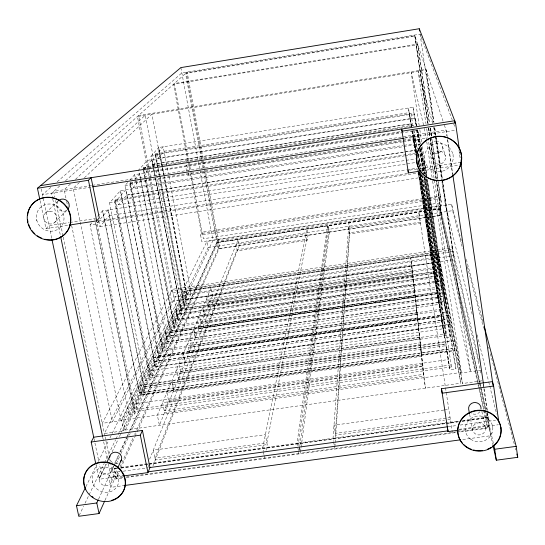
<?xml version="1.0" encoding="UTF-8"?>
<svg xmlns="http://www.w3.org/2000/svg" width="545" height="545" viewBox="0 0 545 545"><rect width="100%" height="100%" fill="white"/><g stroke="black" fill="none" stroke-linecap="round" stroke-linejoin="round"><path stroke-width="0.41" stroke-dasharray="2.73 2.04" d="M334.903 446.791L335.141 443.405M335.195 442.56L349.951 229.05L348.923 222.755L333.029 438.269L333.567 441.416M300.561 451.505L301.01 448.126M301.119 447.281L329.418 232.143L328.369 225.862L439.577 209.055L478.19 382.454M126.351 476.936L298.871 453.392L299.205 450.858M299.321 450.013L328.54 232.279L327.491 225.991L217.884 242.559L131.577 430.407M299.089 446.137L298.531 443.003L328.369 225.862M298.313 450.259L297.052 443.201L327.491 225.991M266.13 450.15L267.214 444.597L265.395 434.672L153.288 450.143L155.277 459.973L267.214 444.597M307.087 240.345L306.004 233.982L236.121 244.521L237.273 250.843L307.087 240.345L308.061 235.365L306.992 229.091L262.717 447.915L263.29 451.042M152.988 465.805L239.275 245.727L238.145 239.493L149.657 459.163M122.986 477.393L116.262 478.312L119.389 471.33M120.779 468.23L134.669 437.213M135.017 436.436L136.747 432.56M137.095 431.783L219.035 248.779L217.884 242.559M104.994 500.351L118.619 470.09M120.016 466.983L133.287 437.492M134.683 434.392L135.385 432.839M136.781 429.732L219.56 245.815L218.422 239.65L129.26 432.696M111.391 481.923L117.257 468.979M116.303 463.652L120.568 454.373M120.922 453.604L128.02 438.139M129.444 435.046L130.153 433.5M98.591 499.104L113.925 465.9M114.28 465.13L118.919 455.095M120.343 452.003L126.76 438.105M127.121 437.328L128.906 433.473M113.421 466.023L110.206 472.971L108.285 463.815M114.852 462.93L118.428 455.204M119.859 452.118L127.005 436.668M127.36 435.891L129.145 432.028M129.506 431.258L218.136 239.691L205.336 170.476M134.683 414.009L144.936 392.114L108.251 209.907L95.981 224.009L90.048 224.915L128.92 414.82L134.683 414.009L95.981 224.009M420.549 143.996L120.397 190.682L109.559 202.91L145.27 380.662L150.658 379.892L159.603 360.79M127.646 182.514L124.969 185.532L158.234 353.582L163.323 352.847L171.287 335.829M140.46 179.251L169.802 329.432L174.611 328.73L181.758 313.464L155.761 178.699L181.723 313.538M155.27 178.719L180.177 307.755L184.748 307.08L191.193 293.319M125.445 430.039L141.911 395.118L139.976 385.553L453.297 340.932L460.811 383.224L125.445 430.039L123.347 419.848L139.976 385.553M448.46 315.024L153.567 357.527L165.285 333.37L444.304 292.733L454.694 350.312L142.136 394.628L155.161 367.017L153.356 357.956L448.535 315.419L460.811 383.224M167.152 341.579L177.561 319.506L441.777 280.818L445.565 301.187L167.152 341.579L165.469 332.988L175.974 311.318L440.517 272.439L449.863 324.316L155.366 366.581L166.968 341.967L165.285 333.37M177.725 319.152L187.112 299.246L185.62 291.439L437.104 254.168L440.455 272.118L176.144 310.977L177.725 319.152L441.716 280.491L437.104 254.168M123.729 430.802L186.172 299.089L184.673 291.289L121.624 420.604L123.729 430.802L104.381 433.507L171.62 301.242L170.108 293.448L453.27 251.477L454.455 259.468L480.976 373.284M136.945 409.193L135.828 403.702L142.933 388.769L445.98 345.687L449.162 365.205M152.62 375.703L151.592 370.552L157.791 357.52L441.109 316.693L443.937 334.058M164.106 344.242L169.631 332.627L437.24 293.653L439.045 304.396L164.106 344.242L165.067 349.12M175.279 320.753L180.232 310.337L181.103 314.86L434.481 277.691L433.779 273.065L435.401 282.685L175.279 320.753L176.178 325.385M186.158 304.076L185.307 299.661L189.776 290.267L430.673 254.556L432.812 267.724M190.369 289.02L430.489 253.466M99.497 477.829L105.989 464.217M122.666 476.058L99.067 479.28L106.261 464.204M112.107 451.941L117.958 439.686M119.416 436.62L212.986 240.474L199.817 169.618M128.92 414.82L139.411 392.897L102.576 210.786L97.637 216.351M145.27 380.662L154.426 361.539L120.445 190.627L155.366 366.581M158.234 353.582L166.395 336.538L442.806 296.351L445.66 312.094L440.38 312.85L437.737 297.086M169.802 329.432L177.118 314.145L439.066 275.695L441.62 289.79L436.634 290.512L434.27 276.404M180.177 307.755L186.778 293.973L164.297 176.6L186.744 294.034L435.714 257.179L423.499 176.308M79.134 515.502L83.562 506.319M85.034 503.253L88.719 495.596M89.087 494.833L104.197 463.441M104.565 462.678L115.622 439.706M115.99 438.943L208.129 247.539L206.977 241.381L451.648 204.361L461.928 242.913M142.136 394.628L140.208 385.07L153.356 357.956M176.144 310.977L185.62 291.439M85.885 486.671L96.792 464.578M98.298 461.533L108.448 440.959M109.954 437.914L111.834 434.106M112.209 433.343L206.977 241.381M200.601 235.093L202.147 232.129L440.224 195.955L441.866 205.451L201.854 241.776L200.601 235.093L440.851 198.632M98.679 220.902L99.864 226.72L109.382 215.534M117.427 199.361L118.517 204.797L126.794 195.069L415.849 150.216L416.298 152.729M132.258 182.33L133.266 187.46L139.05 180.667M146.08 170.408L146.394 172.029L148.587 169.454M149.139 168.807L152.982 164.297L411.114 123.783L411.557 126.27M157.273 153.588L158.159 158.207L164.079 151.244M109.559 202.91L115.084 202.059L125.752 189.803L159.562 360.879M124.969 185.532L130.18 184.714L132.394 182.166M134.894 179.298L139.649 173.835L171.253 335.904M143.594 169.297L152.069 159.569L155.114 175.374M154.63 175.388L150.938 156.238L155.604 155.502L163.221 146.748L168.276 173.446M95.518 222.578L96.724 221.202L135.037 409.459L451.151 364.925L451.492 366.908L134.029 411.591L95.518 222.578L420.406 172.649M421.776 174.775L446.089 335.516L149.964 377.808L114.559 200.839L115.601 199.647L417.559 152.845M421.121 174.175L441.811 310.67L162.608 351.014L129.608 183.651L130.534 182.595L415.665 138.123L415.835 139.03L403.245 140.992M144.786 177.561L142.994 168.371L143.819 167.424L413.233 125.173L413.382 125.977M154.984 154.678L155.727 153.833L411.059 113.592L411.196 114.307L154.984 154.678L158.833 174.693M90.048 224.915L92.214 222.469M94.387 220.023L95.47 218.804M129.785 180.095L134.642 174.618L417.777 130.364M150.938 156.238L158.718 147.463L164.134 175.763M54.623 222.517L67.308 209.9A6.342 6.029 37.3 0 1 64.467 211.249L62.845 211.324A6.342 6.029 37.3 0 1 57.763 201.704M40.064 200.621L45.998 228.655L49.03 225.657L69.133 222.564M79.427 182.452L73.234 188.291L121.14 420.672L185.409 289.088L164.025 177.486M84.386 177.786L151.898 114.184L163.391 174.155M45.739 212.761L58.799 200.512M70.441 183.972L64.208 189.701L65.938 198.019M75.421 179.394L145.215 115.254L155.155 166.865M59.787 185.893L51.55 193.257L52.599 198.251M65.489 180.797L187.133 72.069L203.483 160.468M50.801 187.412L42.49 194.674L92.085 186.928M57.191 181.826L181.853 72.928L420.079 34.172L452.2 119.811M416.237 125.609L413.076 107.27L158.677 147.504L164.1 175.81M164.045 151.285L409.118 112.638M411.23 126.556L408.416 108.005L409.758 115.472L414.588 114.709M158.159 158.207L410.181 118.565L409.465 113.837M416.98 126.454L415.29 118.17L147.279 160.359L138.668 170.074L140.303 178.413M152.941 164.338L411.121 123.817M142.994 168.371L163.146 165.21M163.99 165.074L184.98 161.783M185.818 161.654L189.183 161.129M190.021 160.993L211.01 157.703M211.855 157.573L215.214 157.049M216.052 156.912L237.041 153.622M237.886 153.492L310.936 142.041M311.781 141.904L315.139 141.38M315.977 141.25L336.974 137.953M337.811 137.824L363.004 133.872M363.842 133.743L384.831 130.453M385.676 130.323L411.707 126.236M186.451 171.205A5.15 0.845 80.9 0 1 186.404 165.155L400.868 131.583M146.394 172.029L401.399 132.122M91.499 185.436L53.696 191.343L54.916 197.167M92.337 185.307L446.001 130.071L446.859 135.957M404.962 137.592L413.355 136.284L414.677 143.669L403.756 145.372M404.492 138.171L456.063 130.119M129.608 183.651L402.401 141.121M187.868 175.299L402.537 141.843M403.375 141.714L427.696 137.926M420.29 143.812L419.657 139.609L414.241 140.453L412.572 131.134L416.012 153.813M133.266 187.46L402.912 145.501M126.747 195.124L415.855 150.263M114.559 200.839L404.315 155.945M405.153 155.816L415.236 154.255M416.918 155.318L422.675 154.433L425.713 174.638M118.517 204.797L415.665 158.854M424.051 161.211L102.521 210.847L139.363 393L452.268 348.589L426.701 178.794M109.327 215.595L406.386 169.795M407.231 169.72L417.327 168.167M69.971 222.435L95.096 218.565M409.704 170.135L417.232 168.977M420.577 168.46L459.891 162.41M45.998 228.655L68.445 225.201M421.673 170.885L459.088 165.128M98.407 220.943L407.585 173.405M421.857 173.964L426.503 173.249L426.878 175.763M99.864 226.72L420.733 177.513L419.868 172.676M208.129 247.539L452.575 210.656L462.569 248.479M419.487 216.869L348.568 227.565L349.618 233.948L420.468 223.293L418.778 212.196L452.33 432.444M219.035 248.779L328.54 232.279M329.418 232.143L440.524 215.398L483.429 409.411M420.29 222.128L349.427 232.79L335.393 433.377L450.068 417.613M173.746 297.059L453.569 255.659L442.302 179.605M171.62 301.242L454.455 259.468M187.112 299.246L438.309 262.152M185.307 299.661L432.131 263.215M412.531 271.546L209.334 301.474L207.536 305.847L412.981 275.641L410.753 258.071L415.188 295.608L198.748 327.15L200.744 322.299L414.684 291.064M419.827 171.525L434.583 268.726L184.012 305.629L159.474 178.031M423.956 176.75L438.003 269.809L433.275 270.504L431.149 257.799M413.212 277.126L207.809 307.312L206.289 299.26L411.945 268.93L414.036 284.545M420.617 173.739L437.996 288.55L173.889 327.102L144.95 178.392M165.469 332.988L444.236 292.386M415.433 297.175L199.041 328.683L197.426 320.235L414.098 288.564L416.346 305.432M166.968 341.967L445.633 301.548M417.089 312.789L191.2 345.448L188.965 350.851L417.647 317.871L412.776 276.513M417.899 319.513L189.278 352.472L187.562 343.575L416.496 310.439L418.921 328.751M154.426 361.539L446.989 319.445L450.197 337.157L444.591 337.954L441.62 320.222M154.385 361.621L447.002 319.527L425.604 177.541M155.161 367.017L449.932 324.711M151.592 370.552L443.14 328.778M419.773 337.117L180.524 371.322L178.017 377.392L420.399 342.825L415.018 296.998M446.089 335.516L445.79 333.792L150.842 375.955L115.601 199.647M420.672 344.569L178.351 379.095L176.519 369.708L419.18 334.977L421.823 354.972L417.524 319.888M140.208 385.07L453.215 340.489M139.411 392.897L452.248 348.5L455.933 368.849L449.918 369.694L446.498 349.318M141.911 395.118L454.775 350.769M135.828 403.702L448.31 359.564M422.797 364.544L168.507 400.439L164.236 410.801L423.881 374.313L420.352 345.625L423.86 377.685L425.495 388.156L422.573 365.94L162.608 402.619L164.597 412.613L424.167 376.173M123.347 419.848L459.231 372.726M121.624 420.604L102.249 423.315L172.247 289.347L452.398 247.75L479.225 361.928M481.889 380.819L462.426 383.537L438.18 253.718L460.852 373.018L480.349 370.287M443.78 410.051L333.99 425.202L335.706 435.196L444.447 420.256M444.618 409.935L448.808 409.356M447.82 419.793L450.347 419.446M115.853 468.06L114.171 468.291L116.262 478.312M120.901 467.365L147.838 463.672L148.472 466.765M148.676 463.557L297.052 443.201M298.531 443.003L458.291 421.087M462.48 420.515L485.942 417.293L487.468 427.655L457.35 431.763M116.671 468.509L112.454 469.082L114.552 479.116L122.986 477.965M120.888 467.93L445.435 423.424M446.28 423.308L458.079 421.694M462.296 421.115L487.584 417.647L489.103 428.016L459.578 432.042M116.943 468.659L111.882 469.347L110.839 464.354M121.16 468.08L144.779 464.837M145.624 464.721L148.158 464.374M149.003 464.258L458.604 421.81M461.976 421.346L488.129 417.763L487.516 413.56M119.886 471.643L101.506 474.164L99.401 464.183M123.225 471.187L148.288 467.76M448.174 426.708L457.316 425.454M460.218 425.059L495.555 420.222M124.71 475.002L108.714 477.188L110.846 487.353L124.328 485.52M458.979 429.337L489.287 425.195L490.827 435.7L461.336 439.713M458.938 430.128L498.368 424.746M456.512 431.878L300.343 453.188L299.92 450.838M126.365 477.502L456.206 432.505M115.431 463.495L116.991 463.448A6.05 5.6 21 0 0 118.456 463.012M453.685 123.776L455.177 127.741M443.058 121.154L414.636 35.057L427.886 123.933M444.386 125.173L446.512 131.611L447.247 136.666M442.479 146.183L445.483 156.422M432.675 123.647L418.151 71.511L425.945 123.633M433.806 127.721L435.441 135.16M466.302 259.318L482.931 321.666M467.344 266.566L483.64 328.233M488.64 347.145L489.069 348.786M490.377 353.719L514.276 444.161M515.359 448.276L515.795 449.918M472.154 314.24L445.449 205.302L441.968 181.812M477.209 334.875L488.538 381.091M488.742 381.916L489.546 385.22M489.751 386.044L496.631 414.105M429.712 148.472L432.165 158.799M423.554 125.078L411.23 72.621L419.194 125.554M424.323 128.354L426.612 140.842M480.05 382.113L440.142 206.105L436.266 180.109M480.234 382.944L486.447 410.344M487.203 413.662L488.892 421.135L487.537 411.877M479.92 383.7L439.842 206.146L440.782 212.434L492.789 444.454M480.111 384.532L486.29 411.911M486.474 412.742L493.593 444.27M478.374 383.278L479.109 386.596M479.293 387.427L484.28 409.826M484.464 410.657L485.942 417.293M483.613 410.242L487.468 427.655M481.855 411.475L485.418 427.873M96.09 465.198L99.067 479.28M41.263 188.89L51.795 238.758M93.958 438.391L98.734 461.022M55.61 200.499L63.097 236.292M63.274 237.123L104.913 436.055M105.09 436.886L105.785 440.217M105.962 441.048L108.918 455.198M109.62 458.529L110.662 463.522M52.77 199.089L60.454 235.713M102.698 437.172L107.236 458.822M66.626 201.35L67.662 206.344M71.64 225.487L112.413 421.891L178.889 290.056L155.318 167.697M419.657 139.609L417.763 130.323L419.923 144.623M421.203 147.211L422.675 154.433M426.503 173.249L424.044 161.156L426.204 175.497M108.196 209.975L144.888 392.216M142.933 388.769L144.003 394.103L446.811 351.164L419.657 172.145M115.084 202.059L150.658 379.892M157.791 357.52L158.786 362.534L441.886 321.829L419.228 172.506M134.642 174.618L135.746 180.511M135.95 181.294L166.361 336.619L442.819 296.419L424.848 177.275M130.534 182.595L163.384 349.365L441.545 309.144L441.811 310.67M130.18 184.714L163.323 352.847M143.819 167.424L145.767 177.418M145.924 178.249L174.584 325.624L437.764 287.181L437.996 288.55M143.757 170.135L145.059 176.812M145.706 180.15L174.611 328.73M169.631 332.627L170.565 337.382L437.976 298.524L418.798 172.2M152.028 159.61L155.08 175.422M150.393 176.498L138.573 115.479L425.972 69.392L433.82 122.4M150.549 177.336L177.084 314.22L439.079 275.763L424.03 176.035M175.974 311.318L177.561 319.506M147.307 167.485L137.422 116.507L426.238 70.21L433.97 122.373M147.47 168.323L171.293 291.18L452.786 249.419L434.712 127.421M145.454 167.172L145.924 169.597M469.633 414.289L472.631 429.91M168.943 176.73L191.159 293.38M189.776 290.267L190.6 294.579M155.727 153.833L159.739 174.734M159.903 175.565L184.646 304.294L434.372 267.493L434.583 268.726M155.604 155.502L159.767 177.159M159.93 177.99L184.748 307.08M189.81 338.254L191.506 347.042L417.341 314.417L415.944 305.445M189.585 170.115L173.494 84.257L417.811 44.67L429.528 123.429M190.205 173.446L201.452 233.458L440.503 197.154L438.01 180.395M180.865 67.6L199.668 168.786M188.856 161.163L174.318 83.521L417.62 44.09L429.358 122.959M189.013 162.001L203.387 238.751L441.232 202.72L437.853 180.014M263.433 451.819L264.012 454.946M264.155 455.729L264.584 458.072M203.639 161.3L205.179 169.638M203.074 167.996L185.566 73.473L414.997 36.161L428.043 123.654M203.694 171.341L216.862 242.443L440.707 208.612L436.443 180.014M435.707 257.124L438.003 269.809M410.378 118.946L411.877 127.258M416.503 153.009L415.024 144.806L416.298 153.2M418.131 162.069L418.519 164.645M418.267 162.853L418.696 165.224M420.018 172.588L449.918 369.694M409.111 112.604L410.181 118.565M299.225 446.92L299.784 450.054M298.449 451.042L298.871 453.392M333.704 442.199L334.248 445.347M334.385 446.13L334.787 448.487M430.55 128.116L431.79 136.339M431.64 136.107L430.407 127.925M415.665 138.123L417.361 149.126M418.253 155.018L420.42 169.318M414.016 130.166L416.918 149.514M417.824 155.305L419.718 167.983M411.059 113.592L412.974 126.202M413.614 130.255L416.796 151.435M417.552 156.272L419.207 167.179M417.552 159.528L417.933 162.056M419.466 172.152L444.591 337.954M413.873 138.403L416.285 153.908M419.091 172.411L440.38 312.85M412.381 130.623L415.958 154.187M418.764 172.697L436.634 290.512M409.758 115.472L411.53 126.522M412.047 130.555L415.726 154.167M418.015 169.243L418.39 171.757M418.403 172.458L434.276 276.465M411.863 130.732L415.576 155.175M417.736 169.441L431.34 258.964M426.735 141.686L432.526 180.368M432.655 181.213L461.356 372.95L438.166 251.592L427.287 179.332M460.852 373.018L462.426 383.537M427.389 179.121L455.933 368.849M419.827 129.758L421.728 142.361M422.355 146.557L426.783 175.967M426.354 178.849L450.197 337.157M421.047 147.307L424.977 173.392M421.053 148.86L424.855 174.107M425.366 177.472L445.66 312.094M420.549 148.765L424.351 173.971M417.484 129.826L419.643 144.139M420.284 148.349L424.092 173.603M424.603 176.968L441.62 289.79M415.29 118.17L416.441 125.752M417.061 129.901L419.35 145.024M419.97 149.173L423.519 172.683M416.864 129.805L419.146 144.895M419.779 149.085L423.445 173.399M413.076 107.27L415.876 125.834M416.509 130.003L418.928 146.04M419.561 150.209L422.872 172.138M422.504 175.401L451.492 366.908M421.135 170.565L418.403 152.716L420.808 168.643M421.823 175.347L445.79 333.792M434.569 127.448L442.172 178.767M435.564 136.005L441.927 178.93M442.05 179.768L470.492 371.67L444.911 250.591L428.2 138.771M420.079 34.172L433.261 123.088M433.881 127.285L441.838 180.974M430.278 128.45L431.402 135.991M431.899 139.343L437.887 179.557M430.107 127.993L431.354 136.386M431.483 137.224L437.724 179.176M428.67 127.857L430.046 137.108M430.175 137.953L436.32 179.176M428.016 124.076L414.834 35.65L186.295 72.819L217.455 241.169L440.442 207.447L436.681 182.187M428.643 128.286L430.148 138.396M430.278 139.234L436.177 178.815M428.513 128.123L429.889 137.347M430.012 138.185L436.136 179.271M439.577 209.055L440.524 215.398M426.694 128.681L428.077 137.926M447.745 140.031L452.793 174.536M483.476 384.102L487.414 411.032M447.356 139.322L452.527 174.652M483.204 384.116L487.019 410.194M451.648 204.361L452.575 210.656M459.755 152.164L460.484 157.198M458.992 150.338L460.484 160.618M36.644 219.676A14.102 13.353 36.8 0 0 59.398 228.239A14.102 13.353 36.8 0 0 54.527 204.913A14.102 13.353 36.8 0 0 36.644 219.676L36.733 220.732M92.425 481.651L92.486 482.57M453.072 154.371L453.086 155.407A14.429 14.088 -16.1 0 1 433.466 170.742A14.429 14.088 -16.1 0 1 429.937 146.585A14.429 14.088 -16.1 0 1 453.086 155.407M492.714 426.074L492.721 427.021M479.873 411.741A6.227 5.838 -3.5 0 1 475.826 414.118L474.205 414.18A6.227 5.838 -3.5 0 1 471.2 413.13M112.474 462.48A6.05 5.6 21 0 1 109.838 458.815M188.284 173.058A5.15 0.845 80.9 0 1 187.01 173.576M186.404 165.155A5.15 0.845 80.9 0 1 188.195 171.873M306.889 239.187L266.887 442.799L154.916 458.188L237.061 249.692L306.889 239.187M173.623 390.622L159.392 425.304L157.341 415.072L171.736 381.03L173.623 390.622M185.068 362.725L173.821 390.138L171.934 380.553L183.311 353.637L185.068 362.725M195.273 337.859L185.246 362.289L183.488 353.215L193.618 329.241L195.273 337.859M204.423 315.569L195.43 337.478L193.782 328.86L202.863 307.366L204.423 315.569M212.666 295.472L204.559 315.228L203.013 307.026L211.201 287.644L212.666 295.472M143.866 386.8L445.687 343.95L143.866 386.8M158.615 355.796L440.857 315.173L158.615 355.796M170.36 331.088L437.015 292.304L170.36 331.088M180.886 308.954L433.582 271.853L180.886 308.954M440.428 208.728L217.121 242.471L218.266 248.69L441.375 215.064L440.428 208.728M411.502 264.904L208.108 294.954L209.607 302.925L412.763 273.018L411.502 264.904M413.607 284.088L199.443 315.46L201.037 323.819L414.929 292.611L413.607 284.088M418.567 329.364L179.046 363.733L180.851 373.005L420.038 338.833L418.567 329.364M421.523 356.335L166.92 392.414L168.861 402.224L423.084 366.363L421.523 356.335M436.695 140.985L435.005 141.066A6.486 6.342 -17.3 0 0 435.489 153.656L437.179 153.574A6.486 6.342 -17.3 0 0 436.695 140.985M439.454 151.006L437.69 151.094A6.765 6.608 -16.1 0 0 438.187 164.202L439.951 164.113A6.765 6.608 -16.1 0 0 439.454 151.006M50.385 211.269L48.696 211.351A6.608 6.261 36.8 0 0 43.729 217.939A6.608 6.261 36.8 0 0 49.983 224.002L51.666 223.92A6.608 6.261 36.8 0 0 56.639 217.332A6.608 6.261 36.8 0 0 50.385 211.269M479.668 422.852L477.979 422.913A6.479 6.056 -3.2 0 0 472.549 429.119A6.479 6.056 -3.2 0 0 478.374 434.924L480.063 434.862A6.479 6.056 -3.2 0 0 485.5 428.656A6.479 6.056 -3.2 0 0 479.668 422.852M105.696 474.034L104.075 474.089A6.295 5.797 20.9 0 0 99.238 480.084A6.295 5.797 20.9 0 0 105.192 485.704L106.813 485.649A6.295 5.797 20.9 0 0 111.65 479.661A6.295 5.797 20.9 0 0 105.696 474.034M470.669 439.209A13.823 12.923 -3.2 0 0 492.735 430.4A13.823 12.923 -3.2 0 0 473.687 416.986A13.823 12.923 -3.2 0 0 470.669 439.209M93.522 484.743A13.421 12.365 20.9 0 0 116.494 487.366A13.421 12.365 20.9 0 0 106.33 467.44A13.421 12.365 20.9 0 0 93.522 484.743"/><path stroke-width="0.82" d="M123.511 475.942L147.947 472.604L149.957 467.528L142.422 430.414L93.706 437.206L91.178 442.015L95.736 463.543M147.947 472.604L140.331 435.176L142.422 430.414M85.136 488.191L76.484 505.712L78.766 516.272L99.054 513.547L104.647 501.128M117.604 468.216L121.399 459.844M99.054 513.547L96.806 502.967L98.229 499.881M106.711 462.705L109.961 455.899M84.019 484.825L84.23 484.403M69.276 225.071L96.717 220.854L99.285 217.925L91.117 177.697L88.454 180.266L37.442 188.257L39.717 198.973M27.7 222.142L27.959 221.904A22.107 20.928 36.8 0 1 27.591 219.526M37.442 188.257L180.865 67.6L419.269 28.728L455.504 122.802L459.394 149.65M40.575 185.62L454.707 120.724L455.068 123.218M455.504 122.802L401.978 131.181L401.692 129.029L408.375 172.929L420.842 171.007M92.725 186.833L403.947 138.253M459.919 165.006L461.581 164.747L461.09 161.388M493.62 386.03L442.138 393.19L441.498 388.714L492.503 381.609L493.62 386.03L498.845 422.116M91.178 442.015L140.331 435.176M149.848 467.542L447.568 426.79M148.288 471.786L448.031 430.829M441.498 388.714L448.031 431.62L458.1 430.243M124.328 485.52L460.498 439.829M76.484 505.712L96.806 502.967M493.777 445.095L494.717 449.244L516.183 446.348L517.75 457.316L496.318 460.198L492.973 445.279M461.417 154.971L461.486 155.168A22.638 22.107 -16 0 1 430.666 179.189A22.638 22.107 -16 0 1 425.182 141.284A22.638 22.107 -16 0 1 461.486 155.168M460.723 162.281L461.581 164.747M484.246 326.584L516.183 446.348M516.878 454.033L517.75 457.316M500.841 427.593L500.937 427.989M51.973 239.589L93.781 437.56M60.624 236.544L102.528 436.341M88.454 180.266L96.717 220.854M469.477 413.464L468.686 409.356A6.227 5.838 -3.5 0 1 473.816 402.605L475.444 402.544A6.227 5.838 -3.5 0 1 481.017 408.907M419.269 28.728L419.616 31.065M452.915 175.381L483.347 383.258M461.07 164.658L493.041 385.349M494.717 449.244L496.318 460.198M447.343 426.824L448.031 431.62M408.028 170.394L408.375 172.929M58.799 200.512A6.342 6.029 37.3 0 1 61.646 199.157L63.261 199.082A6.342 6.029 37.3 0 1 68.343 208.715M30.976 206.01A22.107 20.928 36.8 0 1 58.642 199.858A22.107 20.928 36.8 0 1 69.706 226.495A22.107 20.928 36.8 0 1 44.765 239.207M41.665 238.179A22.107 20.928 36.8 0 1 37.332 235.815M34.764 233.751A22.107 20.928 36.8 0 1 32.012 230.712M30.636 228.662A22.107 20.928 36.8 0 1 29.846 227.238M29.498 226.509A22.107 20.928 36.8 0 1 28.599 224.24M27.57 215.547A22.107 20.928 36.8 0 1 30.547 206.657M442.268 180.211A22.624 22.086 -16 0 1 417.995 150.631A22.624 22.086 -16 0 1 456.465 144.037A22.624 22.086 -16 0 1 443.092 180.068M462.31 443.044A21.664 20.254 -3.2 0 1 466.07 414.568A21.664 20.254 -3.2 0 1 496.488 417.92A21.664 20.254 -3.2 0 1 492.626 446.389M491.318 447.275A21.664 20.254 -3.2 0 1 487.755 449.073M482.318 450.504A21.664 20.254 -3.2 0 1 473.516 450M471.227 449.278A21.664 20.254 -3.2 0 1 463.904 444.734M109.695 457.337A6.05 5.6 21 0 1 114.375 452.289L115.935 452.234A6.05 5.6 21 0 1 120.997 455.511A6.05 5.6 21 0 1 120.745 461.145M84.094 483.688A21.037 19.375 20.9 0 1 99.006 462.433A21.037 19.375 20.9 0 1 123.96 475.226A21.037 19.375 20.9 0 1 114.525 499.288M113.844 499.588A21.037 19.375 20.9 0 1 111.698 500.33M93.113 497.258A21.037 19.375 20.9 0 1 91.86 496.345M85.667 488.647A21.037 19.375 20.9 0 1 84.4 485.125M27.672 222.013A22.12 20.942 36.8 0 0 63.363 235.481A22.12 20.942 36.8 0 0 55.754 198.884A22.12 20.942 36.8 0 0 27.672 222.013M466.316 447.057A21.684 20.267 -3.1 0 0 500.957 433.282A21.684 20.267 -3.1 0 0 471.098 412.204A21.684 20.267 -3.1 0 0 466.316 447.057M85.735 489.635A21.051 19.382 20.9 0 0 121.76 493.777A21.051 19.382 20.9 0 0 105.853 462.521A21.051 19.382 20.9 0 0 85.735 489.635"/></g></svg>
